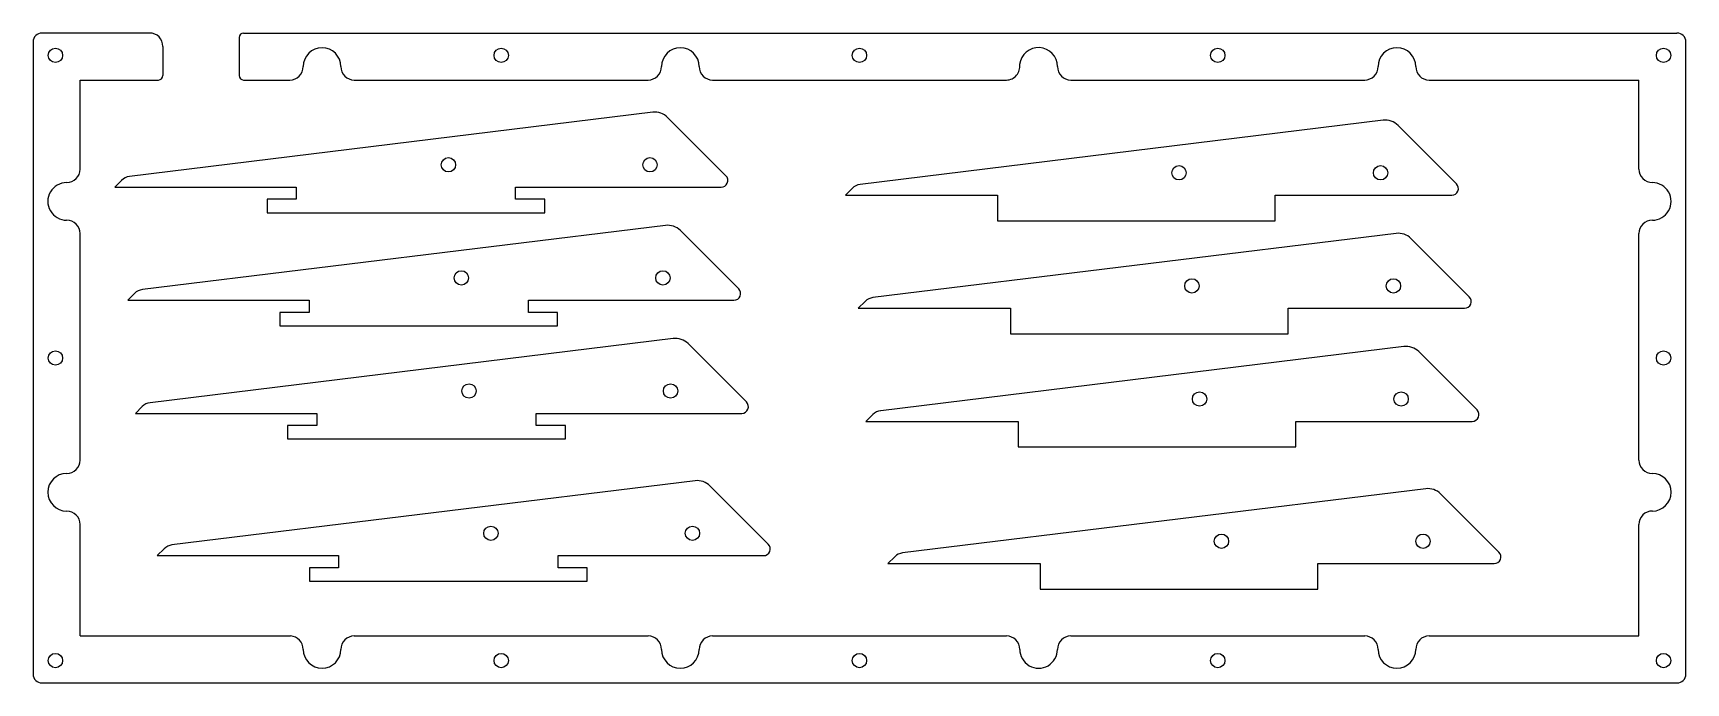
# Model space of a CAD drawing. Header units: millimetres. Extents: x 0 to 369, y 0 to 145.
import ezdxf

# ---------------------------------------------------------------- set-up
doc = ezdxf.new("R2010")
doc.units = ezdxf.units.MM

msp = doc.modelspace()

# ---------------------------------------------------------------- linework, layer by layer
at = {"color": 7, "linetype": 'Continuous'}
for p, q in [((26, 145.23), (2.01, 145.23)), ((46, 144.23), (46, 135.73)), ((47, 145.23), (367.06, 145.23)), ((0, 143.23), (0, 2)), ((29, 142.23), (29, 135.73)), ((369.06, 2), (369.06, 143.25)), ((10.5, 114.81), (10.5, 134.73)), ((10.5, 134.73), (28, 134.73)), ((47, 134.73), (57.33, 134.73)), ((71.73, 134.73), (137.33, 134.73)), ((151.73, 134.73), (217.33, 134.73)), ((231.73, 134.73), (297.33, 134.73)), ((311.73, 134.73), (358.56, 134.73)), ((358.56, 114.81), (358.56, 134.73)), ((138.35, 127.51), (21.54, 113.16)), ((154.69, 113.34), (141.67, 126.37)), ((301.48, 125.72), (184.66, 111.38)), ((317.82, 111.56), (304.79, 124.58)), ((19.78, 112.31), (18.25, 110.78)), ((18.25, 110.78), (58.75, 110.78)), ((58.75, 110.78), (58.75, 108.08)), ((107.75, 110.78), (153.63, 110.78)), ((107.75, 108.08), (107.75, 110.78)), ((58.75, 108.08), (52.25, 108.08)), ((52.25, 108.08), (52.25, 105.08)), ((114.25, 108.08), (107.75, 108.08)), ((114.25, 105.08), (114.25, 108.08)), ((182.91, 110.52), (181.38, 108.99)), ((181.38, 108.99), (215.38, 108.99)), ((215.38, 108.99), (215.38, 103.29)), ((277.38, 103.29), (277.38, 109)), ((277.38, 109), (316.76, 108.99)), ((52.25, 105.08), (114.25, 105.08)), ((10.5, 49.81), (10.5, 100.41)), ((141.22, 102.24), (24.41, 87.89)), ((157.56, 88.07), (144.54, 101.1)), ((304.35, 100.45), (187.54, 86.11)), ((215.38, 103.29), (277.38, 103.29)), ((358.56, 49.81), (358.56, 100.41)), ((320.69, 86.28), (307.66, 99.31)), ((22.65, 87.04), (21.13, 85.51)), ((21.13, 85.51), (61.63, 85.51)), ((61.63, 85.51), (61.63, 82.81)), ((110.63, 85.51), (156.5, 85.51)), ((110.63, 82.81), (110.63, 85.51)), ((185.78, 85.25), (184.25, 83.72)), ((61.63, 82.81), (55.13, 82.81)), ((55.13, 82.81), (55.13, 79.81)), ((117.13, 82.81), (110.63, 82.81)), ((117.13, 79.81), (117.13, 82.81)), ((184.25, 83.72), (218.25, 83.72)), ((218.25, 83.72), (218.25, 78.02)), ((280.25, 78.02), (280.25, 83.73)), ((280.25, 83.73), (319.63, 83.72)), ((55.13, 79.81), (117.13, 79.81)), ((218.25, 78.02), (280.25, 78.02)), ((142.95, 76.97), (26.13, 62.62)), ((159.29, 62.8), (146.26, 75.82)), ((306.07, 75.18), (189.26, 60.84)), ((322.41, 61.01), (309.39, 74.04)), ((24.38, 61.77), (22.85, 60.24)), ((22.85, 60.24), (63.35, 60.24)), ((63.35, 60.24), (63.35, 57.54)), ((112.35, 60.24), (158.23, 60.24)), ((112.35, 57.54), (112.35, 60.24)), ((187.5, 59.98), (185.97, 58.45)), ((63.35, 57.54), (56.85, 57.54)), ((56.85, 57.54), (56.85, 54.54)), ((118.85, 57.54), (112.35, 57.54)), ((118.85, 54.54), (118.85, 57.54)), ((185.97, 58.45), (219.97, 58.45)), ((219.97, 58.45), (219.97, 52.75)), ((281.97, 52.75), (281.97, 58.46)), ((281.97, 58.46), (321.35, 58.45)), ((56.85, 54.54), (118.85, 54.54)), ((219.97, 52.75), (281.97, 52.75)), ((147.83, 45.18), (31.02, 30.84)), ((164.17, 31.01), (151.15, 44.04)), ((310.96, 43.4), (194.14, 29.05)), ((327.3, 29.23), (314.27, 42.26)), ((10.5, 10.5), (10.5, 35.41)), ((358.56, 10.5), (358.56, 35.41)), ((29.26, 29.98), (27.73, 28.45)), ((27.73, 28.45), (68.23, 28.45)), ((68.23, 28.45), (68.23, 25.75)), ((117.23, 28.45), (163.11, 28.45)), ((117.23, 25.75), (117.23, 28.45)), ((192.39, 28.2), (190.86, 26.67)), ((190.86, 26.67), (224.86, 26.67)), ((224.86, 26.67), (224.86, 20.97)), ((286.86, 20.97), (286.86, 26.67)), ((286.86, 26.67), (326.24, 26.67)), ((68.23, 25.75), (61.73, 25.75)), ((61.73, 25.75), (61.73, 22.75)), ((61.73, 22.75), (123.73, 22.75)), ((123.73, 25.75), (117.23, 25.75)), ((123.73, 22.75), (123.73, 25.75)), ((224.86, 20.97), (286.86, 20.97)), ((10.5, 10.5), (57.46, 10.5)), ((71.73, 10.5), (137.33, 10.5)), ((151.73, 10.5), (217.33, 10.5)), ((231.73, 10.5), (297.33, 10.5)), ((311.73, 10.5), (358.56, 10.5)), ((2, 0), (367.06, 0))]:
    msp.add_line(p, q, dxfattribs=at)
for centre in [(5, 140.23), (104.53, 140.23), (184.53, 140.23), (264.53, 140.23), (364.06, 140.23), (92.75, 115.78), (137.75, 115.78), (255.88, 113.99), (300.88, 113.99), (95.63, 90.51), (140.63, 90.51), (258.75, 88.72), (303.75, 88.72), (5, 72.61), (364.06, 72.61), (97.35, 65.24), (142.35, 65.24), (260.47, 63.45), (305.47, 63.45), (102.23, 33.45), (147.23, 33.45), (265.36, 31.67), (310.36, 31.67), (5, 5), (104.53, 5), (184.53, 5), (264.53, 5), (364.06, 5)]:
    msp.add_circle(centre, 1.6, dxfattribs=at)
for centre, radius, start, end in [((2, 143.23), 2, 89.6708, 180), ((26, 142.23), 3, 360, 90), ((47, 144.23), 1, 90, 180), ((367.06, 143.23), 2, 0.6583, 90.0004), ((64.53, 137.73), 4.2, 0, 180), ((144.53, 137.73), 4.2, 0, 180), ((224.5, 137.74), 4.23, 359.8484, 173.8783), ((304.53, 137.73), 4.2, 359.9979, 179.9979), ((57.33, 137.73), 3, 270, 0), ((71.73, 137.73), 3, 180, 269.9999), ((137.33, 137.73), 3, 270, 0.0001), ((151.73, 137.73), 3, 180, 269.9999), ((217.33, 137.73), 3, 270, 8.8642), ((231.73, 137.73), 3, 180, 270), ((297.33, 137.73), 3, 269.9986, 0.0047), ((311.73, 137.73), 3, 180, 270), ((28, 135.73), 1, 270, 360), ((47, 135.73), 1, 180, 270), ((138.84, 123.54), 4, 45, 97), ((301.96, 121.75), 4, 45, 97), ((7.5, 114.81), 3, 270, 360), ((361.56, 114.81), 3, 179.9562, 270.0013), ((7.5, 107.61), 4.2, 90, 270.0001), ((21.9, 110.19), 3, 97, 135), ((153.63, 112.28), 1.5, 270, 45), ((185.03, 108.4), 3, 97, 135), ((316.76, 110.49), 1.5, 270, 45), ((361.56, 107.61), 4.2, 270.0055, 90.0055), ((7.5, 100.41), 3, 0, 89.9999), ((361.56, 100.41), 3, 90, 180), ((141.71, 98.27), 4, 45, 97), ((304.84, 96.48), 4, 45, 97), ((24.78, 84.92), 3, 97, 135), ((156.5, 87.01), 1.5, 270, 45), ((187.9, 83.13), 3, 97, 135), ((319.63, 85.22), 1.5, 270, 45), ((143.43, 73), 4, 45, 97), ((306.56, 71.21), 4, 45, 97), ((158.23, 61.74), 1.5, 270, 45), ((26.5, 59.65), 3, 97, 135), ((189.62, 57.86), 3, 97, 135), ((321.35, 59.95), 1.5, 270, 45), ((7.5, 49.81), 3, 270, 0), ((361.56, 49.81), 3, 180, 270), ((7.5, 42.61), 4.2, 90, 270), ((148.32, 41.21), 4, 45, 97), ((361.56, 42.61), 4.2, 270.0114, 90.0002), ((311.44, 39.43), 4, 45, 97), ((7.5, 35.41), 3, 0.0009, 89.999), ((361.56, 35.41), 3, 89.9832, 179.9924), ((31.38, 27.86), 3, 97, 135), ((163.11, 29.95), 1.5, 270, 45), ((194.51, 26.08), 3, 97, 135), ((326.24, 28.17), 1.5, 270, 45), ((57.33, 7.5), 3, 359.9732, 87.5312), ((64.53, 7.5), 4.2, 180, 0), ((71.73, 7.5), 3, 90, 180), ((137.33, 7.5), 3, 0, 90), ((144.53, 7.49), 4.2, 179.8327, 359.8327), ((151.73, 7.5), 3, 89.9792, 180.471), ((217.33, 7.5), 3, 0, 90), ((224.53, 7.5), 4.2, 180, 0.0021), ((231.73, 7.5), 3, 89.9988, 179.995), ((297.33, 7.5), 3, 0, 90), ((304.53, 7.5), 4.2, 180, 0), ((311.73, 7.5), 3, 90, 179.9999), ((2, 2), 2, 180, 270), ((367.06, 2), 2, 270.0054, 359.9949)]:
    msp.add_arc(centre, radius, start, end, dxfattribs=at)

doc.saveas('drawing.dxf')
